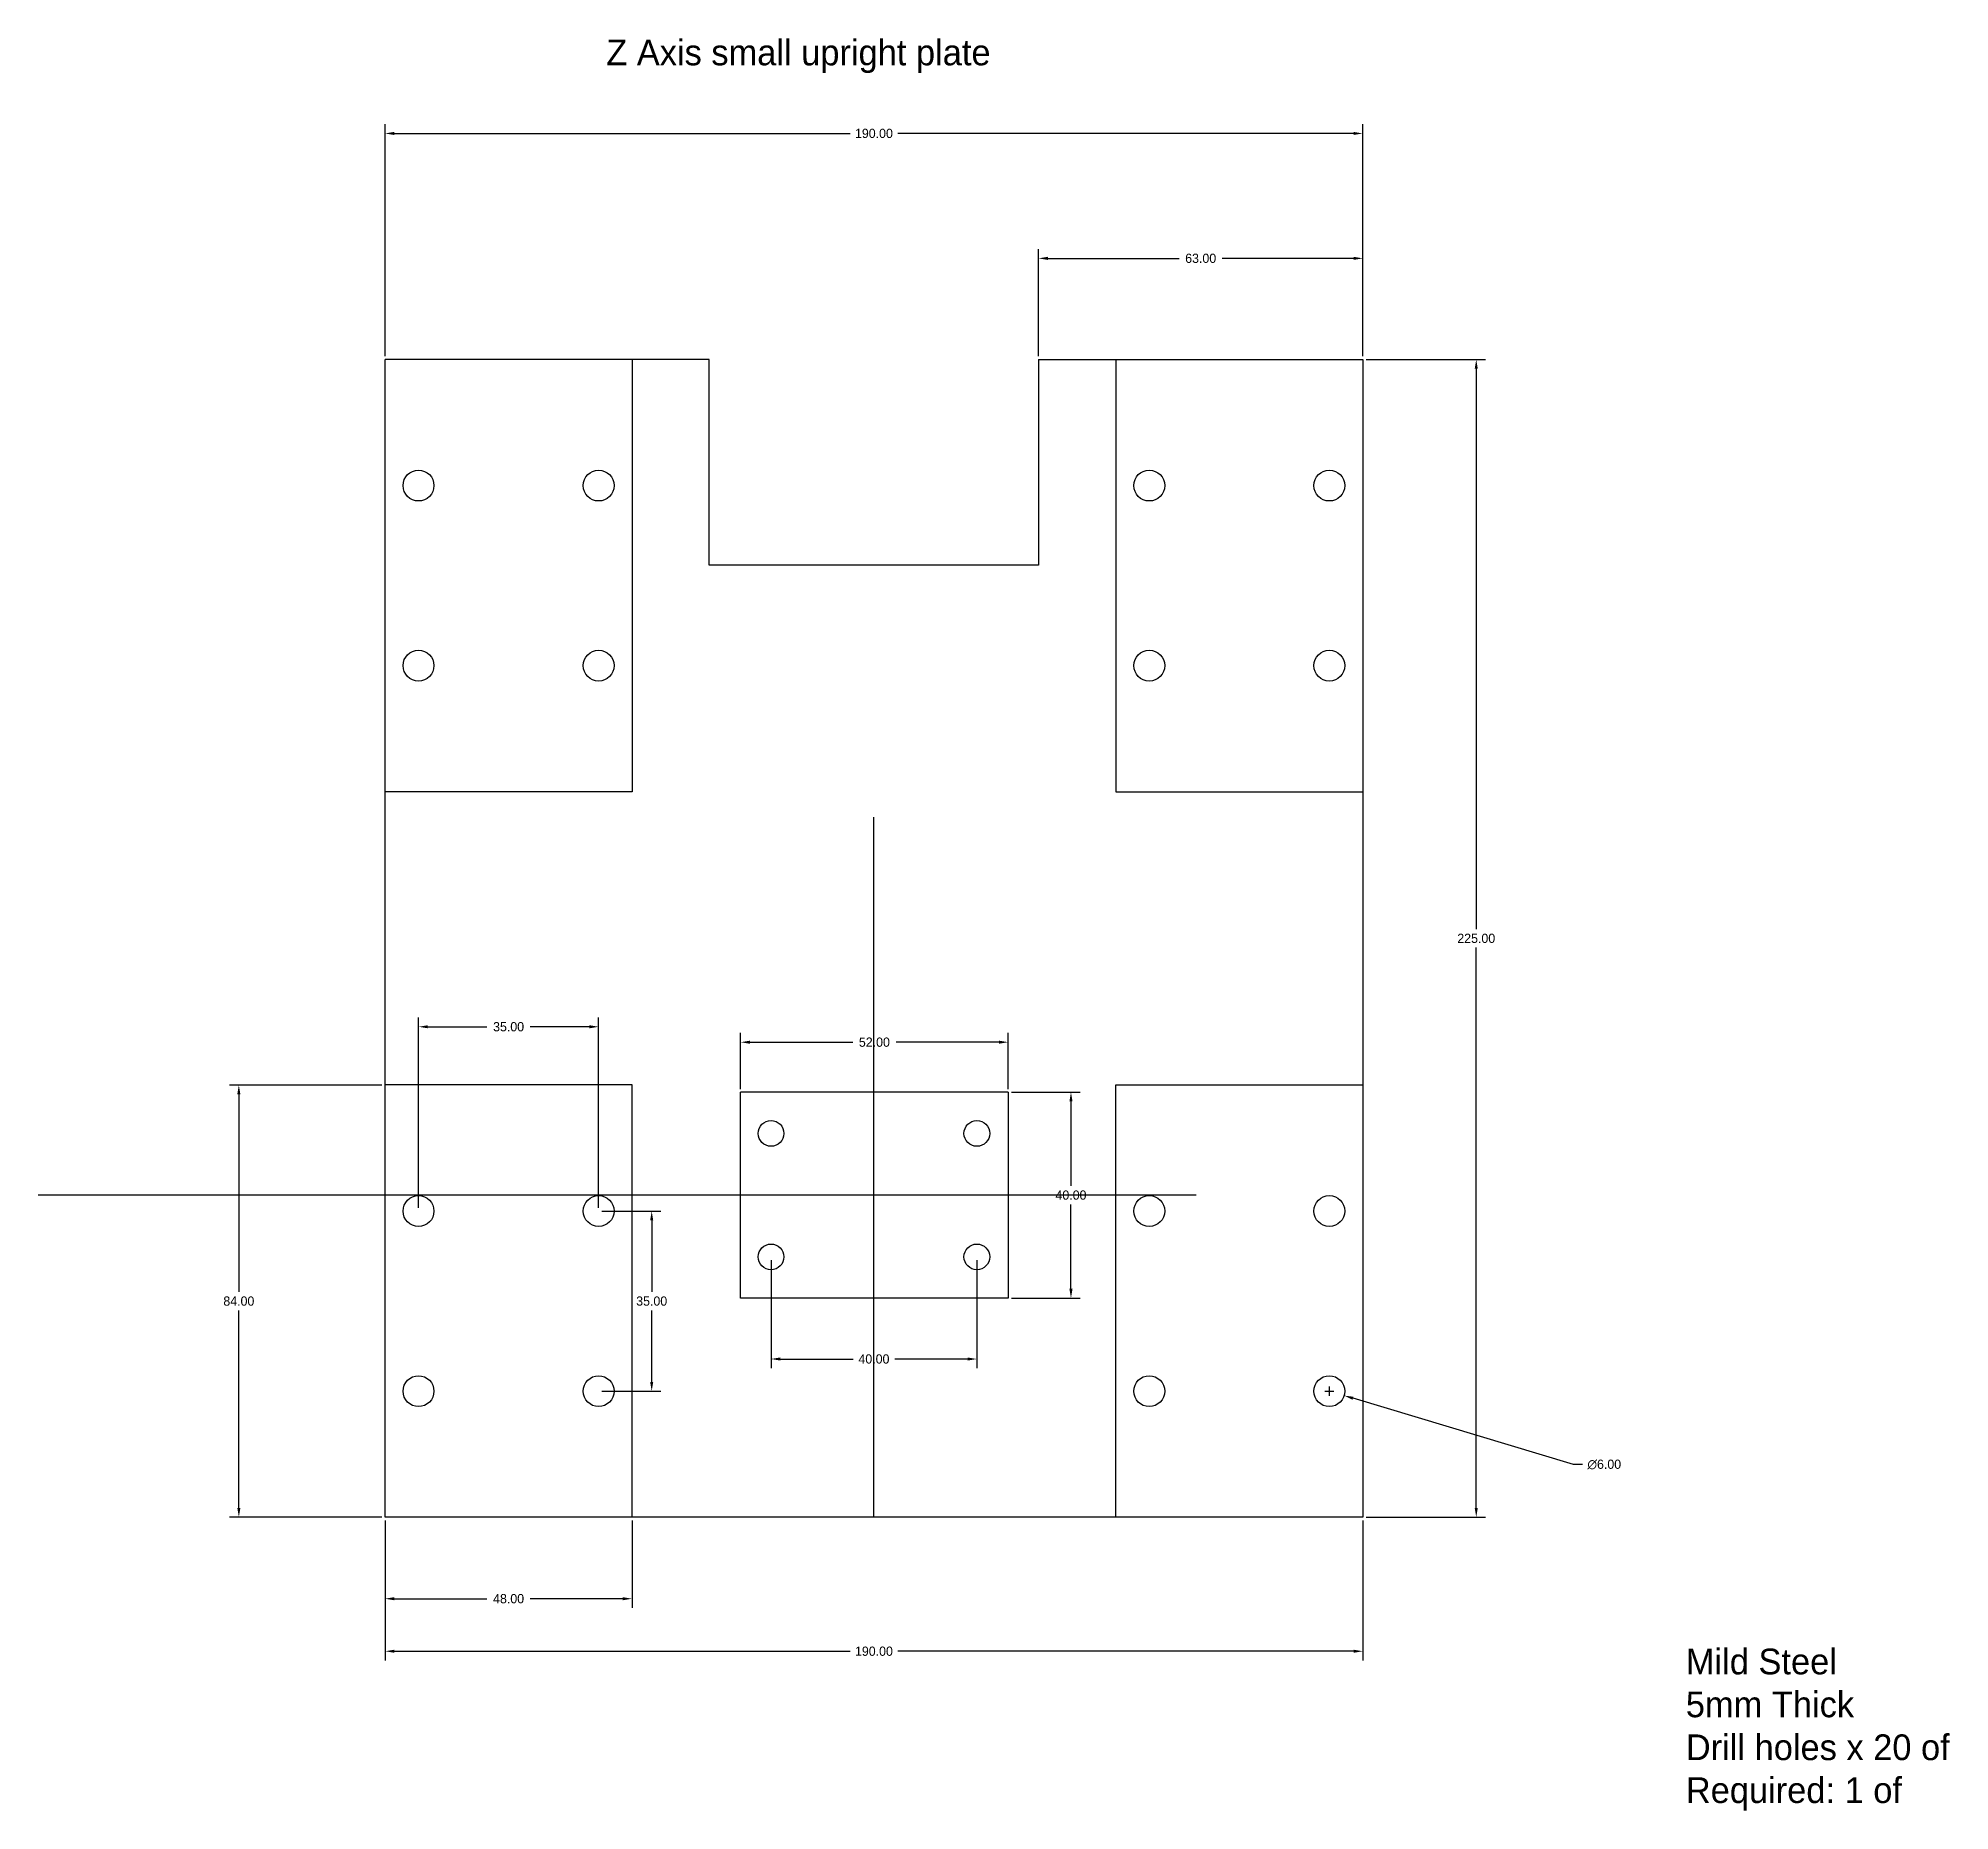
# Model space of a CAD drawing. Header units: inches. Extents: x -629 to -258, y -324 to 20.
import ezdxf

# ---------------------------------------------------------------- set-up
doc = ezdxf.new("R2010")
doc.units = ezdxf.units.IN
doc.header["$MEASUREMENT"] = 0
doc.dimstyles.get("Standard").update_dxf_attribs({"dimscale": 10, "dimtxt": 0.18, "dimasz": 0.18, "dimexe": 0.18, "dimexo": 0.0625, "dimgap": 0.09, "dimtad": 0, "dimtih": 1, "dimtoh": 1, "dimzin": 0, "dimdsep": 46, "dimtxsty": 'Standard', "dimcen": 0.09, "dimadec": 0, "dimazin": 0, "dimtfac": 1, "dimtofl": 0, "dimtmove": 0, "dimatfit": 3, "dimfxl": 1, "dimtolj": 1, "dimtzin": 0, "dimarcsym": 0})

# ---------------------------------------------------------------- blocks, each defined once
blk = doc.blocks.new('*D1')
at = {"color": 0, "lineweight": -2}
for p, q in [((-562.31, -183.28), (-591.91, -183.28)), ((-590.11, -185.08), (-590.11, -223.48)), ((-590.11, -265.48), (-590.11, -227.08)), ((-562.31, -267.28), (-591.91, -267.28))]:
    blk.add_line(p, q, dxfattribs=at)
at = {"color": 0}
for points in [[(-590.41, -185.08), (-589.81, -185.08), (-590.11, -183.28)], [(-590.41, -265.48), (-589.81, -265.48), (-590.11, -267.28)]]:
    blk.add_solid(points, dxfattribs=at)
at = {"layer": 'Defpoints', "color": 0}
for p in [(-590.11, -183.28), (-561.69, -183.28), (-561.69, -267.28)]:
    blk.add_point(p, dxfattribs=at)
at = {"color": 0, "insert": (-590.11, -225.28), "char_height": 1.8, "attachment_point": 5}
blk.add_mtext('\\A1;84.00', dxfattribs=at)
blk = doc.blocks.new('*D2')
at = {"color": 0, "lineweight": -2}
for p, q in [((-561.69, -267.9), (-561.69, -284.92)), ((-513.69, -267.9), (-513.69, -284.92)), ((-559.89, -283.12), (-541.89, -283.12)), ((-515.49, -283.12), (-533.49, -283.12))]:
    blk.add_line(p, q, dxfattribs=at)
at = {"color": 0}
for points in [[(-559.89, -282.82), (-559.89, -283.42), (-561.69, -283.12)], [(-515.49, -282.82), (-515.49, -283.42), (-513.69, -283.12)]]:
    blk.add_solid(points, dxfattribs=at)
at = {"layer": 'Defpoints', "color": 0}
for p in [(-561.69, -267.28), (-513.69, -267.28), (-561.69, -283.12)]:
    blk.add_point(p, dxfattribs=at)
at = {"color": 0, "insert": (-537.69, -283.12), "char_height": 1.8, "attachment_point": 5}
blk.add_mtext('\\A1;48.00', dxfattribs=at)
blk = doc.blocks.new('*D3')
at = {"color": 0, "lineweight": -2}
for p, q in [((-555.19, -207.15), (-555.19, -170.16)), ((-520.19, -207.15), (-520.19, -170.16)), ((-553.39, -171.96), (-541.89, -171.96)), ((-521.99, -171.96), (-533.49, -171.96))]:
    blk.add_line(p, q, dxfattribs=at)
at = {"color": 0}
for points in [[(-553.39, -171.66), (-553.39, -172.26), (-555.19, -171.96)], [(-521.99, -171.66), (-521.99, -172.26), (-520.19, -171.96)]]:
    blk.add_solid(points, dxfattribs=at)
at = {"layer": 'Defpoints', "color": 0}
for p in [(-555.19, -171.96), (-555.19, -207.78), (-520.19, -207.78)]:
    blk.add_point(p, dxfattribs=at)
at = {"color": 0, "insert": (-537.69, -171.96), "char_height": 1.8, "attachment_point": 5}
blk.add_mtext('\\A1;35.00', dxfattribs=at)
blk = doc.blocks.new('*D4')
at = {"color": 0, "lineweight": -2}
for p, q in [((-519.56, -207.78), (-508.08, -207.78)), ((-509.88, -209.58), (-509.88, -223.48)), ((-509.88, -240.98), (-509.88, -227.08)), ((-519.56, -242.78), (-508.08, -242.78))]:
    blk.add_line(p, q, dxfattribs=at)
at = {"color": 0}
for points in [[(-510.18, -209.58), (-509.58, -209.58), (-509.88, -207.78)], [(-510.18, -240.98), (-509.58, -240.98), (-509.88, -242.78)]]:
    blk.add_solid(points, dxfattribs=at)
at = {"layer": 'Defpoints', "color": 0}
for p in [(-520.19, -207.78), (-509.88, -207.78), (-520.19, -242.78)]:
    blk.add_point(p, dxfattribs=at)
at = {"color": 0, "insert": (-509.88, -225.28), "char_height": 1.8, "attachment_point": 5}
blk.add_mtext('\\A1;35.00', dxfattribs=at)
blk = doc.blocks.new('*D5')
at = {"color": 0, "lineweight": -2}
for p, q in [((-371.06, -42.28), (-347.84, -42.28)), ((-349.64, -44.08), (-349.64, -152.98)), ((-349.64, -265.48), (-349.64, -156.58)), ((-371.06, -267.28), (-347.84, -267.28))]:
    blk.add_line(p, q, dxfattribs=at)
at = {"color": 0}
for points in [[(-349.94, -44.08), (-349.34, -44.08), (-349.64, -42.28)], [(-349.94, -265.48), (-349.34, -265.48), (-349.64, -267.28)]]:
    blk.add_solid(points, dxfattribs=at)
at = {"layer": 'Defpoints', "color": 0}
for p in [(-371.69, -42.28), (-349.64, -42.28), (-371.69, -267.28)]:
    blk.add_point(p, dxfattribs=at)
at = {"color": 0, "insert": (-349.64, -154.78), "char_height": 1.8, "attachment_point": 5}
blk.add_mtext('\\A1;225.00', dxfattribs=at)
blk = doc.blocks.new('*D6')
at = {"color": 0, "lineweight": -2}
for p, q in [((-434.69, -41.65), (-434.69, -20.82)), ((-371.69, -41.65), (-371.69, -20.82)), ((-432.89, -22.62), (-407.39, -22.62)), ((-373.49, -22.62), (-398.99, -22.62))]:
    blk.add_line(p, q, dxfattribs=at)
at = {"color": 0}
for points in [[(-432.89, -22.32), (-432.89, -22.92), (-434.69, -22.62)], [(-373.49, -22.32), (-373.49, -22.92), (-371.69, -22.62)]]:
    blk.add_solid(points, dxfattribs=at)
at = {"layer": 'Defpoints', "color": 0}
for p in [(-434.69, -22.62), (-434.69, -42.28), (-371.69, -42.28)]:
    blk.add_point(p, dxfattribs=at)
at = {"color": 0, "insert": (-403.19, -22.62), "char_height": 1.8, "attachment_point": 5}
blk.add_mtext('\\A1;63.00', dxfattribs=at)
blk = doc.blocks.new('*D7')
at = {"color": 0, "lineweight": -2}
for p, q in [((-379.09, -242.78), (-377.29, -242.78)), ((-378.19, -243.68), (-378.19, -241.88)), ((-330.76, -257.04), (-373.59, -244.16)), ((-328.96, -257.04), (-330.76, -257.04))]:
    blk.add_line(p, q, dxfattribs=at)
at = {"color": 0}
blk.add_solid([(-373.51, -243.87), (-373.68, -244.45), (-375.32, -243.64)], dxfattribs=at)
at = {"layer": 'Defpoints', "color": 0}
for p in [(-381.06, -241.91), (-375.32, -243.64)]:
    blk.add_point(p, dxfattribs=at)
at = {"color": 0, "insert": (-324.76, -257.04), "char_height": 1.8, "attachment_point": 5}
blk.add_mtext('\\A1;∅6.00', dxfattribs=at)
blk = doc.blocks.new('*D9')
at = {"color": 0, "lineweight": -2}
for p, q in [((-439.97, -184.68), (-426.6, -184.68)), ((-428.4, -186.48), (-428.4, -202.88)), ((-428.4, -222.88), (-428.4, -206.48)), ((-439.97, -224.68), (-426.6, -224.68))]:
    blk.add_line(p, q, dxfattribs=at)
at = {"color": 0}
for points in [[(-428.7, -186.48), (-428.1, -186.48), (-428.4, -184.68)], [(-428.7, -222.88), (-428.1, -222.88), (-428.4, -224.68)]]:
    blk.add_solid(points, dxfattribs=at)
at = {"layer": 'Defpoints', "color": 0}
for p in [(-440.6, -184.68), (-440.6, -224.68), (-428.4, -224.68)]:
    blk.add_point(p, dxfattribs=at)
at = {"color": 0, "insert": (-428.4, -204.68), "char_height": 1.8, "attachment_point": 5}
blk.add_mtext('\\A1;40.00', dxfattribs=at)
blk = doc.blocks.new('*D10')
at = {"color": 0, "lineweight": -2}
for p, q in [((-492.6, -184.06), (-492.6, -173.16)), ((-440.6, -184.06), (-440.6, -173.16)), ((-490.8, -174.96), (-470.8, -174.96)), ((-442.4, -174.96), (-462.4, -174.96))]:
    blk.add_line(p, q, dxfattribs=at)
at = {"color": 0}
for points in [[(-490.8, -174.66), (-490.8, -175.26), (-492.6, -174.96)], [(-442.4, -174.66), (-442.4, -175.26), (-440.6, -174.96)]]:
    blk.add_solid(points, dxfattribs=at)
at = {"layer": 'Defpoints', "color": 0}
for p in [(-492.6, -174.96), (-492.6, -184.68), (-440.6, -184.68)]:
    blk.add_point(p, dxfattribs=at)
at = {"color": 0, "insert": (-466.6, -174.96), "char_height": 1.8, "attachment_point": 5}
blk.add_mtext('\\A1;52.00', dxfattribs=at)
blk = doc.blocks.new('*D13')
at = {"color": 0, "lineweight": -2}
for p, q in [((-561.69, -41.65), (-561.69, 3.46)), ((-559.89, 1.66), (-471.34, 1.66)), ((-373.49, 1.66), (-462.04, 1.66)), ((-371.69, -41.03), (-371.69, 3.46))]:
    blk.add_line(p, q, dxfattribs=at)
at = {"color": 0}
for points in [[(-559.89, 1.96), (-559.89, 1.36), (-561.69, 1.66)], [(-373.49, 1.96), (-373.49, 1.36), (-371.69, 1.66)]]:
    blk.add_solid(points, dxfattribs=at)
at = {"layer": 'Defpoints', "color": 0}
for p in [(-561.69, 1.66), (-561.69, -42.28), (-371.69, -41.65)]:
    blk.add_point(p, dxfattribs=at)
at = {"color": 0, "insert": (-466.69, 1.66), "char_height": 1.8, "attachment_point": 5}
blk.add_mtext('\\A1;190.00', dxfattribs=at)
blk = doc.blocks.new('*D14')
at = {"color": 0, "lineweight": -2}
for p, q in [((-561.69, -267.9), (-561.69, -295.13)), ((-371.69, -267.9), (-371.69, -295.13)), ((-559.89, -293.33), (-471.34, -293.33)), ((-373.49, -293.33), (-462.04, -293.33))]:
    blk.add_line(p, q, dxfattribs=at)
at = {"color": 0}
for points in [[(-559.89, -293.03), (-559.89, -293.63), (-561.69, -293.33)], [(-373.49, -293.03), (-373.49, -293.63), (-371.69, -293.33)]]:
    blk.add_solid(points, dxfattribs=at)
at = {"layer": 'Defpoints', "color": 0}
for p in [(-561.69, -267.28), (-371.69, -267.28), (-371.69, -293.33)]:
    blk.add_point(p, dxfattribs=at)
at = {"color": 0, "insert": (-466.69, -293.33), "char_height": 1.8, "attachment_point": 5}
blk.add_mtext('\\A1;190.00', dxfattribs=at)
blk = doc.blocks.new('*D18')
at = {"color": 0, "lineweight": -2}
for p, q in [((-486.69, -217.31), (-486.69, -238.33)), ((-446.69, -217.31), (-446.69, -238.33)), ((-484.89, -236.53), (-470.74, -236.53)), ((-448.49, -236.53), (-462.64, -236.53))]:
    blk.add_line(p, q, dxfattribs=at)
at = {"color": 0}
for points in [[(-484.89, -236.23), (-484.89, -236.83), (-486.69, -236.53)], [(-448.49, -236.23), (-448.49, -236.83), (-446.69, -236.53)]]:
    blk.add_solid(points, dxfattribs=at)
at = {"layer": 'Defpoints', "color": 0}
for p in [(-486.69, -216.68), (-446.69, -216.68), (-446.69, -236.53)]:
    blk.add_point(p, dxfattribs=at)
at = {"color": 0, "insert": (-466.69, -236.53), "char_height": 1.8, "attachment_point": 5}
blk.add_mtext('\\A1;40.00', dxfattribs=at)

msp = doc.modelspace()

# ---------------------------------------------------------------- linework, layer by layer
for p, q in [((-561.69, -267.276), (-561.69, -42.276)), ((-498.69, -42.276), (-561.69, -42.276)), ((-498.69, -82.276), (-498.69, -42.276)), ((-434.69, -42.276), (-371.69, -42.276)), ((-434.69, -42.276), (-434.69, -82.276)), ((-371.69, -42.276), (-371.69, -267.276)), ((-434.69, -82.276), (-498.69, -82.276)), ((-371.69, -267.276), (-561.69, -267.276))]:
    msp.add_line(p, q)
at = {"color": 5}
for p, q in [((-513.69, -42.276), (-513.69, -126.276)), ((-419.69, -42.276), (-419.69, -126.276)), ((-513.69, -126.276), (-561.69, -126.276)), ((-419.69, -126.276), (-371.69, -126.276)), ((-466.69, -267.276), (-466.69, -131.208)), ((-513.69, -183.276), (-561.69, -183.276)), ((-513.69, -267.276), (-513.69, -183.276)), ((-440.598, -184.685), (-492.598, -184.685)), ((-492.598, -224.685), (-492.598, -184.685)), ((-440.598, -184.685), (-440.598, -224.685)), ((-419.69, -267.276), (-419.69, -183.276)), ((-419.69, -183.276), (-371.69, -183.276)), ((-404.098, -204.685), (-629.098, -204.685)), ((-440.598, -224.685), (-492.598, -224.685))]:
    msp.add_line(p, q, dxfattribs=at)
for centre, radius in [((-555.19, -66.776), 3), ((-520.19, -66.776), 3), ((-413.19, -66.776), 3), ((-378.19, -66.776), 3), ((-555.19, -101.776), 3), ((-520.19, -101.776), 3), ((-413.19, -101.776), 3), ((-378.19, -101.776), 3), ((-486.688, -192.685), 2.5), ((-446.688, -192.685), 2.5), ((-555.19, -207.776), 3), ((-520.19, -207.776), 3), ((-413.19, -207.776), 3), ((-378.19, -207.776), 3), ((-486.688, -216.685), 2.5), ((-446.688, -216.685), 2.5), ((-555.19, -242.776), 3), ((-520.19, -242.776), 3), ((-413.19, -242.776), 3), ((-378.19, -242.776), 3)]:
    msp.add_circle(centre, radius)

# ---------------------------------------------------------------- texts
at = {"char_height": 5, "attachment_point": 1}
for s, insert, width in [('Z Axis small upright plate', (-518.715, 19.898), 252.67209), ('Mild Steel\\P5mm Thick\\PDrill holes x 20 of\\PRequired: 1 of', (-308.909, -292.817), 112.92759)]:
    msp.add_mtext(s, dxfattribs=dict(at, insert=insert, width=width))

# ---------------------------------------------------------------- dimensions: what is measured, and where the dimension line sits
at = {"color": 5}
for base, p1, p2, angle, picture, middle in [((-561.69, 1.656), (-371.69, -41.651), (-561.69, -42.276), 180, '*D13', (-466.69, 1.656)), ((-434.69, -22.622), (-371.69, -42.276), (-434.69, -42.276), 180, '*D6', (-403.19, -22.622)), ((-349.637, -42.276), (-371.69, -267.276), (-371.69, -42.276), 270, '*D5', (-349.637, -154.776)), ((-555.19, -171.964), (-520.19, -207.776), (-555.19, -207.776), 180, '*D3', (-537.69, -171.964)), ((-590.113, -183.276), (-561.69, -267.276), (-561.69, -183.276), 270, '*D1', (-590.113, -225.276)), ((-428.403, -224.685), (-440.598, -184.685), (-440.598, -224.685), 270, '*D9', (-428.403, -204.685)), ((-509.876, -207.776), (-520.19, -242.776), (-520.19, -207.776), 270, '*D4', (-509.876, -225.276)), ((-561.69, -283.116), (-513.69, -267.276), (-561.69, -267.276), 180, '*D2', (-537.69, -283.116))]:
    dim = msp.add_linear_dim(base=base, p1=p1, p2=p2, angle=angle, dimstyle='Standard', dxfattribs=at)
    dim.commit()
    dim.dimension.update_dxf_attribs({"geometry": picture, "text_midpoint": middle})
for base, p1, p2, picture, middle in [((-492.598, -174.965), (-440.598, -184.685), (-492.598, -184.685), '*D10', (-466.598, -174.965)), ((-446.688, -236.532), (-486.688, -216.685), (-446.688, -216.685), '*D18', (-466.688, -236.532)), ((-371.69, -293.326), (-561.69, -267.276), (-371.69, -267.276), '*D14', (-466.69, -293.326))]:
    dim = msp.add_linear_dim(base=base, p1=p1, p2=p2, dimstyle='Standard', dxfattribs=at)
    dim.commit()
    dim.dimension.update_dxf_attribs({"geometry": picture, "text_midpoint": middle})
dim = msp.add_diameter_dim_2p(p1=(-381.063, -241.913), p2=(-375.317, -243.64), dimstyle='Standard', dxfattribs=at)
dim.commit()
dim.dimension.update_dxf_attribs({"geometry": '*D7', "text_midpoint": (-324.76, -257.037), "dimtype": 163})

doc.saveas('drawing.dxf')
